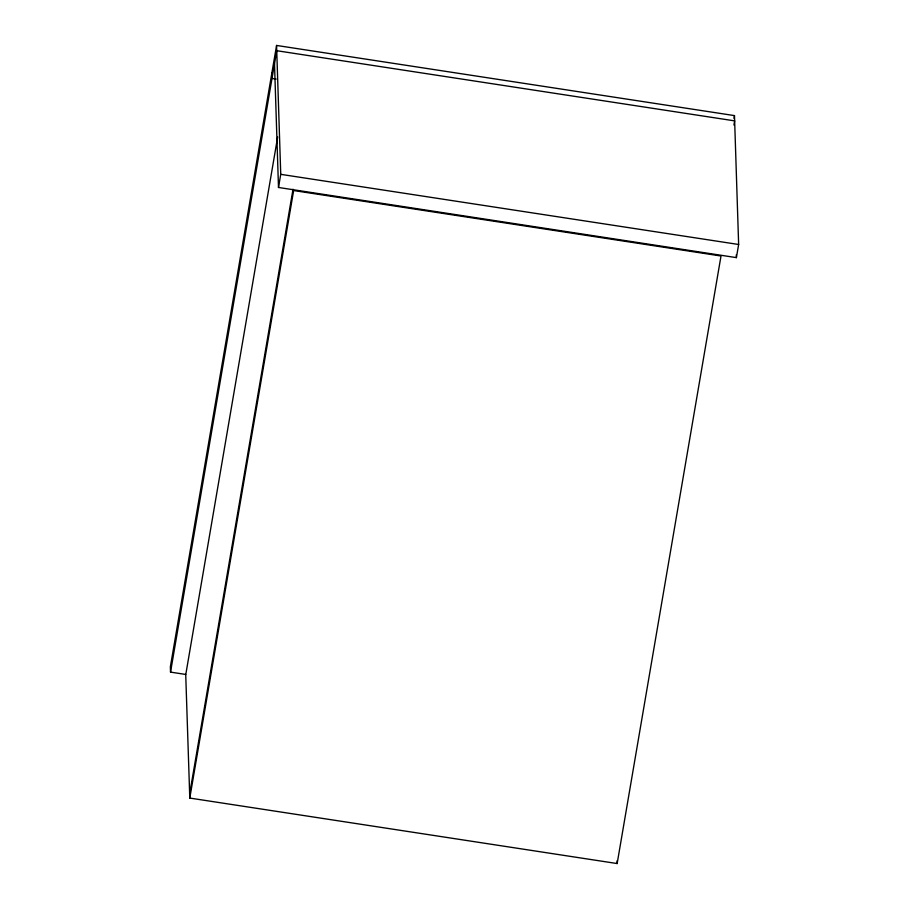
<?xml version="1.0" encoding="UTF-8"?>
<svg xmlns="http://www.w3.org/2000/svg" width="909" height="909" viewBox="0 0 909 909"><rect width="100%" height="100%" fill="white"/><g stroke="black" fill="none" stroke-linecap="round" stroke-linejoin="round"><path stroke-width="1.36" d="M274.507 63.846L278.495 187.47L736.392 257.622L738.642 244.487L734.472 115.602L276.575 45.45L170.358 666.842L170.528 672.115L185.72 674.444L189.788 798.068L617.154 863.55L721.007 256.008L293.641 190.538L189.788 798.068M170.528 672.115L276.745 50.711L734.642 120.874L733.938 125.022M185.788 674.455L277.677 136.907M278.495 187.47L280.745 174.335L276.575 45.45M189.651 793.955L293.028 189.208M734.006 118.375L734.472 115.602M276.211 79.072L272.007 78.435L271.836 73.163M280.745 174.335L738.642 244.487M736.301 254.804L736.392 257.622M617.075 860.8L617.154 863.55"/></g></svg>
